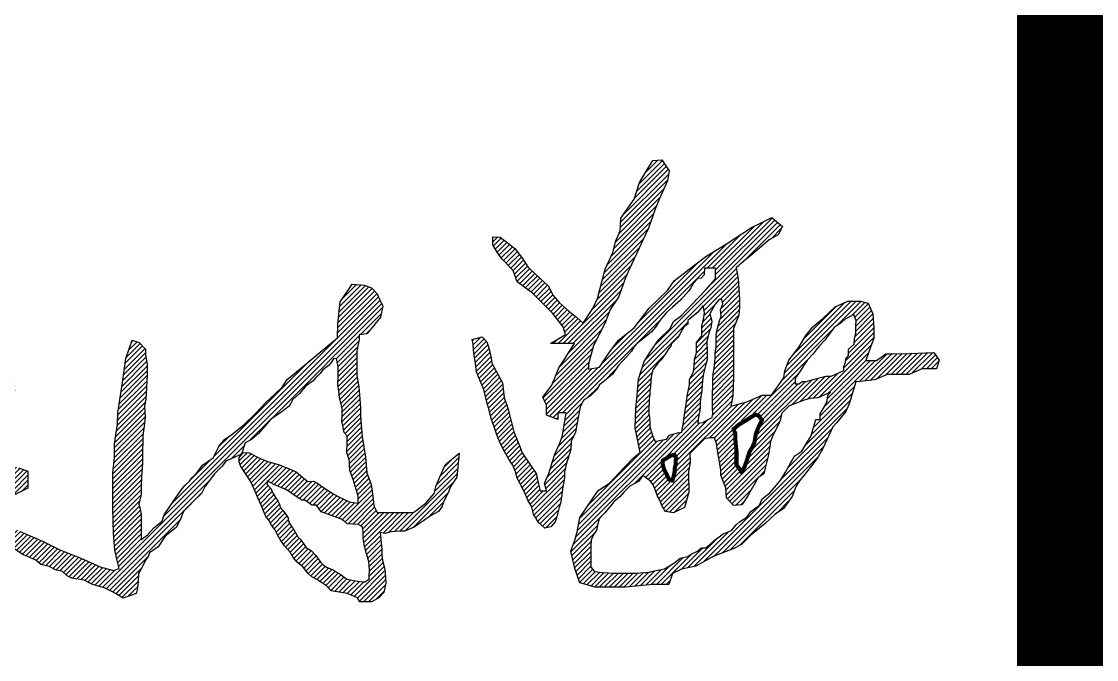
# Model space of a CAD drawing. Extents: x 14207793 to 14719554, y -1675802 to -1228715.
# Drawn here: x 14265692 to 14266484, y -1296690 to -1296219 of the extents above; entities that cross this region are included whole.
import ezdxf

# ---------------------------------------------------------------- set-up
doc = ezdxf.new("R2010")
doc.units = 0
doc.header["$LTSCALE"] = 500
doc.header["$MEASUREMENT"] = 0
doc.layers.get('0').update_dxf_attribs({"linetype": 'CONTINUOUS'})
doc.layers.add('PUB_TITLE', color=4, linetype='CONTINUOUS')

# ---------------------------------------------------------------- blocks, each defined once
blk = doc.blocks.new('A$C334A6C43')
at = {"ltscale": 0.333333}
h = blk.add_hatch(dxfattribs=at)
h.set_pattern_fill('ANSI31', color=6, scale=240, style=0)
h.set_pattern_definition([(45, (-85016923.297, 23698189.083), (-21.213203436, 21.213203436), [])])
h.paths.add_polyline_path([(78.8, -690), (51.2, -725), (31.2, -772.5), (16.2, -807.5), (-41.2, -872.5), (-75.6, -936.7), (-117.2, -987.4), (-178.8, -1062.5), (-228.7, -1107.5), (-258.8, -1162.5), (-303.8, -1230), (-353.8, -1300), (-396.3, -1340), (-431.3, -1370), (-443.8, -1407.5), (-443.8, -1452.5), (-526.3, -1502.5), (-571.3, -1575), (-601.2, -1620), (-651.2, -1655), (-693.8, -1702.5), (-718.8, -1735), (-753.8, -1765), (-789.7, -1805), (-798.8, -1847.5), (-840.9, -1898.1), (-893.7, -1950), (-1024.6, -2113), (-1066.3, -2155), (-1081.2, -2207.5), (-1156.2, -2287.5), (-1133.8, -2337.5), (-1126.1, -2374), (-1071.2, -2385), (-1033.8, -2392.5), (-1001.3, -2390), (-898.7, -2390), (-832.9, -2391.6), (-747, -2374), (-678.8, -2360), (-581.3, -2340), (-523.7, -2322.5), (-446.2, -2307.5), (-368.8, -2297.5), (-311.3, -2285), (-236.5, -2247.6), (-159, -2244.6), (-106.2, -2242.5), (86.2, -2235), (133.7, -2235), (181.2, -2215.8), (293.1, -2215.8), (351.2, -2247.5), (321.2, -2302.5), (263.8, -2347.5), (254, -2391.9), (231.2, -2417.5), (171.2, -2485), (138.7, -2547.5), (210.9, -2629.2), (276.3, -2535), (386.2, -2440), (488.7, -2322.5), (531.2, -2220), (526.1, -2111.9), (436.2, -2107.5), (333.7, -2102.5), (151.2, -2095), (-56.2, -2122.5), (-231.3, -2137.5), (-451.2, -2160), (-698.7, -2245), (-916.2, -2245), (-826.2, -2027.5), (-457.5, -1628.4), (-128.8, -1227.5), (281.2, -727.5), (418.8, -270), (236.2, 2.5), (-1053.8, 755), (-1131.2, 722.5), (-1138.8, 685), (-1093.8, 612.5), (-1061.2, 572.5), (-1013.8, 545), (-948.8, 502.5), (-916.4, 464.7), (-861.2, 442.5), (-799.8, 417.8), (-743.8, 385), (-611.2, 307.5), (-550, 281.7), (-486.2, 257.5), (-413.8, 230), (-333.7, 185), (-156.3, 92.5), (-71.3, 42.5), (71.2, -42.5), (121.2, -117.5), (195.3, -137.2), (211.2, -230), (226.2, -317.5), (213.8, -382.5), (213.8, -427.5), (196.3, -487.5), (156.2, -562.5), (118.8, -620)])
h.paths.add_polyline_path([(-1588.8, -1995), (-1601.3, -2067.5), (-1601.3, -2185), (-1601.3, -2287.5), (-1601.3, -2372.5), (-1596.3, -2470), (-1596.3, -2540), (-1588.8, -2697.5), (-1588.8, -2795), (-1588.8, -2860), (-1578.8, -3007.5), (-1571.2, -3057.5), (-1571.2, -3155), (-1566.2, -3215), (-1556.3, -3265), (-1531.2, -3322.5), (-1511.3, -3392.5), (-1501.3, -3505), (-1456.2, -3570), (-1401.2, -3550), (-1373.8, -3485), (-1328.8, -3432.5), (-1298.7, -3287.5), (-1333.8, -3210), (-1333.8, -3150), (-1348.8, -3067.5), (-1323.8, -2992.5), (-1323.8, -2835), (-1353.7, -2785), (-1407.8, -2817.4), (-1451.2, -2712.5), (-1446.3, -2637.5), (-1446.3, -2532.5), (-1451.2, -2415), (-1451.2, -2312.5), (-1451.2, -2212.5), (-1451.2, -2110), (-1451.2, -1985), (-1446.3, -1917.5), (-1446.3, -1807.5), (-1376.2, -1660), (-1333.6, -1570.2), (-1278.8, -1497.5), (-1245, -1452.9), (-1323.8, -1405), (-1428.8, -1332.5), (-1463.8, -1315), (-1516.3, -1297.5), (-1558.7, -1272.5), (-1643.8, -1227.5), (-1676.3, -1220), (-1733.8, -1190), (-1823.8, -1190), (-1868.8, -1197.5), (-1911.2, -1260), (-1845.9, -1304.4), (-1783, -1347.2), (-1716.2, -1332.5), (-1636.2, -1380), (-1561.4, -1424.4), (-1511.3, -1455), (-1541.2, -1532.5), (-1563.7, -1650), (-1576.2, -1707.5), (-1571.2, -1837.5), (-1588.8, -1885), (-1588.8, -1937.5)])
h.paths.add_polyline_path([(2338.8, -2640), (2288.7, -2702.5), (2238.8, -2800), (2146.2, -2862.5), (2091.2, -2937.5), (2056.2, -2972.5), (2036.2, -3002.5), (1993.7, -3040), (1961.2, -3082.5), (1933.3, -3118.9), (1888.8, -3185), (1816.2, -3292.5), (1798.7, -3347.5), (1728.8, -3402.5), (1673.7, -3465), (1618.8, -3505), (1618.8, -3462.5), (1618.8, -3387.5), (1618.8, -3325), (1618.8, -3287.5), (1608.8, -3240), (1598.7, -3200), (1618.8, -3115), (1618.8, -3040), (1621.2, -2967.5), (1623.7, -2925), (1628.8, -2847.5), (1628.8, -2787.5), (1631.2, -2607.5), (1643.8, -2527.5), (1653.8, -2447.5), (1646.2, -2355), (1659.5, -2293.2), (1661.3, -2250.5), (1663.8, -2195), (1668.8, -2080), (1668.8, -1990), (1656.2, -1912.5), (1656.2, -1860), (1601.2, -1802.5), (1541.2, -1785), (1486.2, -1942.5), (1456.2, -2150), (1416.2, -2410), (1413.8, -2510), (1388.8, -2677.5), (1388.8, -2797.5), (1373.8, -2930), (1373.8, -3080), (1373.8, -3237.5), (1378.7, -3450), (1383.8, -3525), (1391.2, -3597.5), (1411.2, -3685), (1428.8, -3755), (1378.7, -3772.5), (1263.7, -3740), (1096.2, -3667.5), (911.2, -3592.5), (766.2, -3520), (573.7, -3435), (308.8, -3302.5), (308.8, -3232.5), (398.8, -3232.5), (440.7, -3160.9), (508.8, -3127.5), (641.2, -3062.5), (641.2, -2982.5), (641.2, -2915), (558.8, -2884.9), (473.8, -2855), (406.1, -2831.2), (351.2, -2825), (279, -2816.8), (248.8, -2850), (198.7, -2905), (143.7, -2982.5), (91.2, -3067.5), (31.2, -3152.5), (-71.3, -3285), (-71.3, -3375), (-193.7, -3407.5), (-326.3, -3462.5), (-471.2, -3534.3), (-539.2, -3534.3), (-473.8, -3480), (-386.2, -3407.5), (-343.8, -3302.5), (-248.8, -3207.5), (-141.2, -3057.5), (-1.5, -2935.4), (83.8, -2812.5), (210.9, -2629.2), (41.3, -2665), (-13.7, -2712.5), (-66.3, -2742.5), (-66.3, -2810), (-126.2, -2870), (-222, -2945.4), (-264, -3003.2), (-331.2, -3095.5), (-376.2, -3157.5), (-416.2, -3212.5), (-458.7, -3247.5), (-481.2, -3305), (-566.2, -3382.5), (-571.3, -3432.5), (-621.3, -3487.5), (-663.8, -3540), (-741.2, -3610), (-798.8, -3672.5), (-853.8, -3707.5), (-878.8, -3737.5), (-931.2, -3765), (-937.4, -3794.7), (-986.2, -3810), (-958.8, -3897.5), (-931.2, -3897.5), (-863.7, -3892.5), (-811.2, -3865), (-766.2, -3837.5), (-721.3, -3805), (-693.8, -3785), (-618.8, -3767.5), (-586.2, -3745), (-536.2, -3730), (-498.8, -3712.5), (-448.8, -3685), (-418.7, -3670), (-368.8, -3647.5), (-338.8, -3617.5), (-311.3, -3575), (-231.3, -3572.5), (-261.2, -3632.5), (-283.8, -3682.5), (-293.7, -3745), (-316.2, -3822.5), (-321.3, -3892.5), (-381.2, -3990), (-403.8, -4060), (-403.8, -4157.5), (-403.8, -4220), (-391.2, -4270), (-333.9, -4355.9), (-268.8, -4367.5), (-256.2, -4297.5), (-231.3, -4172.5), (-223.8, -4122.5), (-181.2, -3925), (-111.2, -3777.5), (-45, -3690.6), (-29.3, -3633), (-16.2, -3585), (-1.2, -3530), (33.8, -3487.5), (66.2, -3440), (113.8, -3440), (191.2, -3440), (238.8, -3442.5), (271.2, -3457.5), (303.8, -3480), (336.2, -3505), (381.2, -3535), (446.3, -3552.5), (528.8, -3587.5), (599.5, -3636.7), (631.2, -3650), (708.8, -3682.5), (751.2, -3720), (823.7, -3737.5), (878.8, -3767.5), (938.8, -3782.5), (978.8, -3820), (1021.2, -3840), (1126.2, -3857.5), (1198.8, -3895), (1248.8, -3907.5), (1306.2, -3925), (1369.3, -3957), (1396.2, -3972.5), (1461.8, -4010.4), (1533.8, -3985), (1576.2, -3970), (1586.2, -3925), (1591.2, -3867.5), (1593.8, -3800), (1616.2, -3765), (1658.8, -3680), (1678.7, -3652.5), (1688.8, -3620), (1763.8, -3567.5), (1826.2, -3477.5), (1918.8, -3400), (1958.7, -3330), (1983.8, -3262.5), (2028.8, -3217.5), (2073.8, -3172.5), (2138.7, -3107.5), (2171.2, -3045), (2216.2, -2985), (2248.8, -2940), (2313.8, -2875), (2352.4, -2826.4), (2388.7, -2810), (2463.7, -2776.2), (2481.2, -2776.2), (2516.2, -2670), (2568.8, -2642.5), (2631.2, -2590), (2683.8, -2525), (2736.2, -2465), (2821.2, -2412.5), (2893.8, -2352.5), (2926.2, -2297.5), (2983.8, -2245), (3033.8, -2187.5), (3066.2, -2157.5), (3098.8, -2137.5), (3128.8, -2102.5), (3161.2, -2072.5), (3186.2, -2040), (3241.2, -2000), (3263.7, -1967.5), (3278.4, -1946), (3302, -1940.6), (3308.8, -1970), (3318.5, -2012.5), (3317.6, -2042.5), (3316.2, -2087.5), (3313.7, -2170), (3323.7, -2220), (3328.8, -2282.5), (3351.2, -2370), (3351.2, -2427.5), (3348.8, -2482.5), (3368.8, -2580), (3393.8, -2610), (3393.8, -2670), (3391.2, -2755), (3414.7, -2824.4), (3416.2, -2857.5), (3418.8, -2910), (3446.2, -2987.5), (3491.2, -3130), (3491.2, -3192.5), (3412.2, -3180.5), (3336.2, -3142.5), (3281.2, -3115), (3186.2, -3052.5), (3138.8, -3017.5), (3103.8, -3002.5), (3055.7, -3005.5), (3031.2, -2985), (2954.7, -2920.9), (2893.8, -2895), (2811.2, -2860), (2711.2, -2832.5), (2658.8, -2810), (2616.2, -2790), (2551.2, -2757.5), (2498.7, -2755), (2463.7, -2797.5), (2463.7, -2837.5), (2478.8, -2875), (2513.7, -2927.5), (2561.6, -3002.3), (2578.8, -3040), (2603.8, -3095), (2626.2, -3150), (2653.7, -3207.5), (2673.8, -3257.5), (2693.8, -3305), (2718.8, -3337.5), (2743.8, -3382.5), (2771.2, -3420), (2793.8, -3465), (2816.2, -3505), (2853.7, -3560), (2903.8, -3615), (2928.8, -3660), (2963.8, -3700), (3016.2, -3745), (3058.7, -3797.5), (3091.2, -3827.5), (3133.8, -3850), (3181.2, -3882.5), (3216.2, -3905), (3256.5, -3948.2), (3326.2, -3960), (3396.5, -3971.8), (3443.8, -3992.5), (3483.8, -4010), (3503.8, -4042.5), (3536.2, -4042.5), (3603.7, -4042.5), (3668.8, -4010), (3711.2, -3962.5), (3728.8, -3882.5), (3723.8, -3792.5), (3716.2, -3750), (3701.2, -3687.5), (3693.7, -3637.5), (3693.7, -3587.5), (3678.8, -3445), (3721.2, -3452.5), (3771.2, -3437.5), (3846.2, -3432.5), (3888.8, -3432.5), (3972.3, -3399), (4063.8, -3335), (4113.8, -3300), (4183.8, -3262.5), (4211.2, -3222.5), (4228.7, -3175), (4268.8, -3097.5), (4283.8, -3052.5), (4341.2, -2967.5), (4362.5, -2760.1), (4243.5, -2856.3), (4221.2, -2907.5), (4163.8, -3040), (4146.2, -3107.5), (4073.8, -3192.5), (3968.8, -3272.5), (3748.8, -3272.5), (3653.8, -3272.5), (3626.2, -3215), (3616.2, -3130), (3601.2, -3030), (3563.8, -2930), (3552, -2794.1), (3538.8, -2705), (3525.4, -2615.3), (3516.2, -2515), (3508.8, -2432.5), (3508.8, -2375), (3503.8, -2290), (3496.2, -2187.5), (3478.8, -2085), (3478.8, -2035), (3478.8, -1880), (3498.8, -1777.5), (3498.8, -1737.5), (3563.5, -1729.3), (3621.2, -1660), (3683.8, -1585), (3703.8, -1487.5), (3683.8, -1450), (3653.8, -1385), (3606.2, -1332.5), (3543.8, -1307.5), (3438.7, -1300.7), (3403.8, -1352.5), (3336.2, -1452.5), (3313.7, -1645), (3311.2, -1762.5), (3247, -1817.7), (3144.8, -1901.7), (2988.7, -2030), (2876.2, -2122.5), (2838.1, -2187.1), (2773.8, -2247.5), (2691.2, -2325), (2608.8, -2412.5), (2501.2, -2517.5), (2388.7, -2607.5)])
h.paths.add_polyline_path([(2706.2, -2997.5), (2763.8, -3030), (2788.8, -3042.5), (2831.2, -3057.5), (2871.2, -3077.5), (2917.7, -3109.1), (2953.8, -3132.5), (3003.8, -3165), (3028.8, -3165), (3058.7, -3185), (3091.2, -3207.8), (3129.5, -3207.8), (3151.2, -3237.5), (3172.3, -3266.2), (3197.8, -3275.1), (3226.2, -3285), (3283.7, -3305), (3343.8, -3330), (3366.2, -3345), (3396.2, -3370), (3488.8, -3375), (3528.8, -3395), (3533.8, -3442.5), (3533.8, -3497.5), (3543.8, -3562.5), (3561.2, -3627.5), (3581.2, -3695), (3588.8, -3770), (3586.2, -3825), (3586.2, -3847.5), (3546.2, -3870.4), (3523.7, -3870.4), (3486.2, -3865), (3451.2, -3860), (3396.2, -3847.5), (3373.8, -3835), (3341.2, -3807.5), (3318.8, -3795), (3273.7, -3767.5), (3223.7, -3747.5), (3188.7, -3722.5), (3168.7, -3702.5), (3143.7, -3672.5), (3126.2, -3642.5), (3086.2, -3602.5), (3041.2, -3575), (3008.7, -3527.5), (2988.7, -3502.5), (2968.7, -3482.5), (2931.2, -3415), (2913.7, -3392.5), (2888.8, -3350), (2886.2, -3317.5), (2856.2, -3275), (2816.2, -3230), (2811.2, -3200), (2796.2, -3170), (2776.2, -3142.5), (2758.8, -3112.5), (2748.7, -3092.5), (2738.7, -3067.5), (2706.2, -3030)], flags=16)
h.paths.add_polyline_path([(451.3, -3002.5), (431.2, -3022.5), (408.8, -3045), (368.8, -3072.5), (319, -3119.3), (283.8, -3135), (261.2, -3145), (183, -3177.5), (236.2, -3080), (261.2, -3050), (296.2, -3010), (336.2, -2985), (406.2, -2952.5), (426.3, -2943.2), (438.7, -2970)], flags=16)
h.paths.add_polyline_path([(4736.2, -2152.5), (4643.8, -1982.5), (4638.7, -1935), (4616.2, -1850), (4601.2, -1797.5), (4561.2, -1755), (4473.7, -1777.5), (4481.4, -1819.5), (4486.2, -1867.5), (4491.2, -1917.5), (4501.2, -1985), (4511.2, -2057.5), (4538.7, -2130), (4573.8, -2210), (4601.2, -2320), (4618.8, -2387.5), (4638.7, -2460), (4666.2, -2540), (4686.2, -2600), (4718.7, -2677.5), (4751.2, -2745), (4791.2, -2810), (4823.8, -2862.5), (4846.2, -2920), (4863.2, -2975.3), (4886.2, -3020), (4928.8, -3102.5), (4956.2, -3170), (4986.2, -3217.5), (5003.8, -3285), (5048.7, -3362.5), (5101.2, -3407.5), (5151.2, -3395), (5188.7, -3352.5), (5203.8, -3310), (5223.7, -3227.5), (5238.7, -3180), (5256.6, -3051.2), (5263.8, -3005), (5268.8, -2972.5), (5268.8, -2922.5), (5283.7, -2857.5), (5323.8, -2727.5), (5328.8, -2655), (5366.2, -2577.5), (5406.2, -2360), (5433.7, -2305), (5493.8, -2265), (5546.2, -2212.5), (5571.2, -2170), (5616.2, -2135), (5683.7, -2077.5), (5733.7, -2005), (5806.2, -1927.5), (5848.8, -1880), (5868.7, -1845), (5903.7, -1807.5), (5983.8, -1742.5), (6021.2, -1712.5), (6053.8, -1672.5), (6091.2, -1615), (6151.5, -1544.3), (6202.3, -1498.6), (6271.2, -1437.5), (6338.8, -1360), (6358.8, -1332.5), (6383.7, -1292.5), (6421.2, -1252.5), (6448.8, -1247.5), (6476.2, -1220), (6478.7, -1162.5), (6573.8, -1162.5), (6573.8, -1255), (6488.7, -1350), (6366.2, -1480), (6278.7, -1570), (6213.7, -1620), (6179.1, -1684.4), (6083.7, -1777.5), (6011.2, -1882.5), (5958.7, -1967.5), (5907.9, -2120.9), (5898.8, -2227.5), (5886.2, -2372.5), (5881.2, -2540), (5923.8, -2753.3), (5868.7, -2797.5), (5788.8, -2880), (5658.8, -3017.5), (5561.2, -3082.5), (5401.2, -3315), (5380.8, -3438.6), (5358.7, -3510), (5326.2, -3605), (5358.7, -3755), (5403.7, -3880), (5533.7, -3917.5), (5671.2, -3917.5), (5796.2, -3917.5), (6031.2, -3892.5), (6168.8, -3892.5), (6201.2, -3800), (6278.7, -3762.5), (6403.7, -3735), (6558.8, -3650), (6723.8, -3585), (6796.2, -3547.5), (6878.7, -3467.5), (7001.2, -3367.5), (7088.7, -3287.5), (7158.8, -3237.5), (7233.8, -3132.5), (7266.2, -3050), (7298.8, -2997.5), (7346.2, -2937.5), (7411.2, -2855), (7458.7, -2792.5), (7498.7, -2720), (7586.2, -2532.5), (7618.8, -2495), (7696.2, -2400), (7726.2, -2332.5), (7783.5, -2143.6), (7846.2, -2137.5), (7948.8, -2127.5), (8053.8, -2080), (8116.2, -2080), (8243.8, -2080), (8353.8, -2030), (8478.7, -2030), (8503.7, -1955), (8456.6, -1890.3), (8248.8, -1897.5), (8103.8, -1902.5), (8041.2, -1902.5), (7961.2, -1960), (7868.8, -1960), (7908.7, -1845), (7938.7, -1770), (7938.7, -1677.5), (7931.2, -1557.5), (7891.2, -1465), (7823.7, -1447.5), (7713.8, -1447.5), (7603.8, -1495), (7498.7, -1597.5), (7413.8, -1667.5), (7351.2, -1742.5), (7293.7, -1840), (7206.2, -1955), (7171.2, -2047.5), (7161.2, -2110), (7056.2, -2260), (6976.2, -2260), (6843.7, -2317.5), (6703.8, -2352.5), (6721.2, -2265), (6728.8, -2105), (6728.8, -2007.5), (6728.8, -1890), (6728.8, -1800), (6728.8, -1682.5), (6773.8, -1566.4), (6778.8, -1495), (6778.8, -1430), (6768.7, -1252.5), (6751.6, -1158), (6823.9, -1096.9), (6891.2, -1040), (7036.2, -917.5), (7113.7, -875), (7151.2, -802.5), (7058.1, -725.8), (6956.2, -775), (6883.8, -810), (6668.7, -952.5), (6488.7, -1062.5), (6346.2, -1170), (6216.2, -1270), (6158.7, -1355), (6001.2, -1507.5), (5871.2, -1677.5), (5736.2, -1785), (5653.8, -1895), (5571.2, -2017.5), (5476.2, -2035), (5476.2, -1990), (5521.2, -1830), (5621.2, -1635), (5663.8, -1520), (5736.2, -1412.5), (5795.1, -1244.6), (5828.3, -1173.3), (5893.8, -1032.5), (5943.8, -925), (5993.8, -817.5), (6051.2, -652.5), (6088.7, -560), (6158.7, -407.5), (6173.8, -322.5), (6108.8, -227.5), (6031.4, -233.3), (5986.2, -307.5), (5916.2, -422.5), (5871.2, -565), (5756.2, -730), (5751.2, -840), (5714.2, -925.2), (5686.2, -1027.5), (5621.3, -1170.5), (5596.2, -1267.5), (5576.2, -1345), (5556.2, -1422.5), (5513.7, -1510), (5431.2, -1637.5), (5376.2, -1587.5), (5303.8, -1530), (5226.2, -1462.5), (5171.2, -1397.5), (5128.8, -1315), (5021.2, -1212.5), (4953.7, -1150), (4908.8, -1077.5), (4841.2, -992.5), (4713.8, -895), (4651.2, -890), (4651.2, -960), (4688.8, -1022.5), (4733.8, -1085), (4826.2, -1182.5), (4861.2, -1280), (4995, -1378.8), (5083.8, -1467.5), (5166.2, -1550), (5258.8, -1667.5), (5278.1, -1735), (5148.7, -1812.9), (5201.2, -1812.9), (5355, -1812.9), (5313.8, -1880), (5273.8, -1945), (5221.2, -2022.5), (5191.2, -2095), (5161.2, -2172.5), (5083.8, -2275), (5113.7, -2345), (5113.7, -2432.5), (5211.2, -2470), (5211.2, -2412.5), (5283.7, -2412.5), (5248.7, -2617.5), (5226.2, -2680), (5186.2, -2767.5), (5166.2, -2832.5), (5133.7, -2935), (5098.1, -3017.2), (5113.7, -3085.9), (5059.6, -3085.9), (5046.2, -3027.5), (5025.1, -2934.8), (4971.2, -2855), (4905.1, -2757), (4883.8, -2702.5), (4833.8, -2575), (4806.2, -2472.5), (4781.2, -2370), (4748.8, -2280)])
h.paths.add_polyline_path([(6001.2, -2287.5), (6006.2, -2255), (6006.2, -2220), (6011.2, -2187.5), (6013.8, -2140), (6018.8, -2102.5), (6026.2, -2060), (6031.2, -2040), (6078.7, -1980), (6103.8, -1952.5), (6143.7, -1895), (6171.2, -1855), (6186.2, -1835), (6193.7, -1815), (6248.8, -1760), (6268.8, -1727.5), (6288.8, -1687.5), (6303.7, -1665), (6333.8, -1645), (6333.8, -1615), (6421.2, -1542.5), (6466.2, -1485), (6478.7, -1547.5), (6468.7, -1605), (6453.8, -1660), (6453.8, -1707.5), (6453.8, -1747.5), (6408.8, -1805), (6408.8, -1847.5), (6408.8, -1892.5), (6391.2, -1950), (6388.7, -2012.5), (6383.7, -2055), (6348.8, -2125), (6348.8, -2170), (6341.2, -2210), (6328.1, -2267.4), (6318.8, -2335), (6308.7, -2407.5), (6296.2, -2487.5), (6283.8, -2577.5), (6246.2, -2585), (6176.2, -2605), (6148.8, -2638), (6101.2, -2647.5), (6051.2, -2657.5), (6031.2, -2615), (6006.2, -2532.5), (6006.2, -2500), (6003.8, -2452.5), (5998.8, -2420), (5998.8, -2385), (6001.2, -2305)], flags=16)
h.paths.add_polyline_path([(5696.2, -3180), (5748.7, -3137.5), (5786.2, -3092.5), (5833.7, -3045), (5876.2, -3022.5), (5911.2, -3000), (5945.5, -2952.5), (6011.2, -3000), (6033.7, -3032.5), (6053.8, -3082.5), (6071.2, -3130), (6091.2, -3165), (6113.8, -3217.5), (6141.2, -3262.5), (6211.2, -3275), (6246.2, -3257.5), (6304.5, -3228.5), (6328.8, -3147.5), (6343.7, -3097.5), (6343.7, -3030), (6341.2, -2995), (6341.2, -2920), (6353.8, -2840), (6352.5, -2761.2), (6403.7, -2710), (6443.8, -2670), (6478.7, -2635), (6523.8, -2627.5), (6563.8, -2627.5), (6580.2, -2677.3), (6586.2, -2712.5), (6596.9, -2774.5), (6603.8, -2817.5), (6618.1, -2907.5), (6618.1, -2949.7), (6638.8, -3002.5), (6661.2, -3060), (6665.8, -3104.8), (6668.7, -3145), (6727.5, -3212.5), (6799.4, -3205), (6851.7, -3128.7), (6868.8, -3097.5), (6913.8, -3015), (6941.2, -2970), (6989.4, -2937.4), (7000.8, -2888.6), (7008.8, -2855), (7028.8, -2770), (7041.2, -2702.5), (7048.7, -2657.5), (7061.2, -2622.5), (7096.2, -2550), (7113.7, -2517.5), (7131.2, -2477.5), (7143.7, -2414.9), (7168.8, -2390), (7204.5, -2354.6), (7246.2, -2337.5), (7301.2, -2315), (7346.2, -2300), (7393.7, -2287.5), (7456.2, -2282.5), (7563.8, -2232.5), (7541.7, -2262.7), (7532.7, -2321.2), (7496.2, -2385), (7476.2, -2420), (7476.2, -2470.2), (7438.3, -2470.2), (7416.2, -2547.5), (7398.3, -2610.3), (7361.2, -2670), (7316.2, -2742.5), (7257, -2783.8), (7220.9, -2845.8), (7176.2, -2922.5), (7136.7, -2990.4), (7098.8, -3035), (7041.2, -3102.5), (6976.2, -3152.5), (6953.8, -3207.5), (6878.7, -3262.5), (6843.7, -3312.5), (6778.8, -3352.5), (6751.2, -3377.5), (6711.2, -3427.5), (6638.8, -3455), (6559.6, -3516.8), (6523.8, -3547.5), (6488.7, -3577.5), (6451.2, -3577.5), (6418.8, -3605), (6363.8, -3632.5), (6333.8, -3652.5), (6268.5, -3667.1), (6221.2, -3702.5), (6191.2, -3725), (6133.8, -3757.5), (6076.2, -3770), (6021.2, -3780), (5996.2, -3790), (5968.8, -3790), (5881.2, -3795), (5856.2, -3795), (5826.2, -3795), (5766.2, -3795), (5723.8, -3795), (5693.8, -3795), (5646.2, -3792.5), (5596.2, -3790), (5528.8, -3780), (5498.7, -3745), (5498.7, -3715), (5498.7, -3657.5), (5496.2, -3605), (5498.7, -3560), (5501.2, -3510), (5511.2, -3482.5), (5526.2, -3457.5), (5547.9, -3419), (5556.2, -3382.5), (5568.8, -3327.5), (5618.8, -3275), (5643.7, -3242.5), (5676.2, -3205)], flags=16)
h.paths.add_polyline_path([(6118.8, -2822.5), (6163.7, -2795), (6193.7, -2777.5), (6218.8, -2775), (6233.8, -2805), (6228.7, -2827.5), (6228.7, -2857.5), (6221.2, -2890), (6218.8, -2930), (6211.2, -2960), (6201.2, -2995), (6179.5, -2988.8), (6171.9, -2986.6), (6148.8, -2937.5), (6128.7, -2897.5), (6116.2, -2852.5)], flags=16)
h.paths.add_polyline_path([(6426.2, -2447.5), (6436.2, -2405), (6441.2, -2367.5), (6441.2, -2317.5), (6448.8, -2252.5), (6453.8, -2222.5), (6458.8, -2170), (6461.2, -2137.5), (6463.8, -2105), (6468.7, -2075), (6478.7, -2040), (6488.7, -1990), (6501.2, -1957.5), (6501.2, -1890), (6498.8, -1792.5), (6513.8, -1737.5), (6518.8, -1712.5), (6532.2, -1676.6), (6540, -1619.4), (6523.8, -1557.5), (6571.2, -1472.5), (6603.8, -1432.5), (6626.2, -1432.5), (6636.2, -1470), (6616.2, -1522.5), (6621.2, -1576.6), (6605.9, -1615.5), (6591.2, -1680), (6578.8, -1735), (6578.8, -1795), (6578.8, -1840), (6571.2, -1895), (6568.7, -1935), (6566.2, -1970), (6561.2, -2022.5), (6553.8, -2075), (6551.2, -2122.5), (6551.2, -2172.5), (6546.2, -2247.5), (6546.2, -2312.5), (6546.2, -2367.5), (6548.8, -2417.5), (6543.8, -2452.5), (6498.8, -2475), (6463.8, -2495), (6421.2, -2500)], flags=16)
h.paths.add_polyline_path([(6728.8, -2552.5), (6771.2, -2515), (6838.7, -2475), (6873.8, -2452.5), (6916, -2425.4), (6946.2, -2437.5), (6973.8, -2475), (6948.8, -2522.5), (6921.2, -2592.5), (6908.7, -2667.5), (6891.2, -2707.5), (6866.2, -2747.5), (6843.7, -2820), (6823.8, -2877.5), (6797.1, -2920.2), (6753.8, -2860), (6753.8, -2812.5), (6753.8, -2772.5), (6753.8, -2740), (6748.8, -2695), (6743.8, -2637.5), (6743.8, -2590)], flags=16)
h.paths.add_polyline_path([(7258.8, -2160), (7258.8, -2112.5), (7303.8, -2050), (7338.7, -1997.5), (7366.2, -1952.5), (7415.6, -1900.8), (7441.2, -1867.5), (7466.2, -1835), (7518.7, -1780), (7551.2, -1735), (7595.5, -1673.8), (7631.2, -1650), (7661.2, -1630), (7691.2, -1602.5), (7766.2, -1562.5), (7786.2, -1617.5), (7783.8, -1655), (7783.8, -1687.5), (7783.8, -1722.5), (7771.2, -1772.5), (7768.8, -1817.5), (7721.2, -1860), (7721.2, -1915), (7696.2, -1945), (7693.8, -1975), (7678.7, -2015), (7678.7, -2045), (7611.2, -2077.5), (7571.2, -2095), (7523.7, -2095), (7413.8, -2122.5), (7358.8, -2140), (7323.8, -2140), (7291.2, -2160)], flags=16)
at = {"color": 6, "ltscale": 0.333333}
for points in [[(558.8, -2884.9), (641.2, -2915), (641.2, -2915), (641.2, -2982.5), (641.2, -3062.5), (508.8, -3127.5)], [(573.7, -3435), (766.2, -3520), (911.2, -3592.5), (1096.2, -3667.5), (1263.7, -3740), (1378.7, -3772.5), (1428.8, -3755), (1411.2, -3685), (1391.2, -3597.5), (1383.8, -3525), (1378.7, -3450), (1373.8, -3237.5), (1373.8, -3080), (1373.8, -2930), (1388.8, -2797.5), (1388.8, -2677.5), (1413.8, -2510), (1416.2, -2410), (1456.2, -2150), (1486.2, -1942.5), (1541.2, -1785), (1601.2, -1802.5), (1656.2, -1860), (1656.2, -1912.5), (1668.8, -1990), (1668.8, -2080), (1663.8, -2195), (1661.3, -2250.5), (1659.5, -2293.2), (1646.2, -2355), (1653.8, -2447.5), (1643.8, -2527.5), (1631.2, -2607.5), (1628.8, -2787.5), (1628.8, -2847.5), (1623.7, -2925), (1621.2, -2967.5), (1618.8, -3040), (1618.8, -3115), (1598.7, -3200), (1608.8, -3240), (1618.8, -3287.5), (1618.8, -3325), (1618.8, -3387.5), (1618.8, -3462.5), (1618.8, -3505), (1673.7, -3465), (1728.8, -3402.5), (1798.7, -3347.5), (1816.2, -3292.5), (1888.8, -3185), (1933.3, -3118.9), (1961.2, -3082.5), (1993.7, -3040), (2036.2, -3002.5), (2056.2, -2972.5), (2091.2, -2937.5), (2146.2, -2862.5), (2238.8, -2800), (2288.7, -2702.5), (2288.7, -2702.5), (2338.8, -2640), (2338.8, -2640), (2338.8, -2640), (2388.7, -2607.5), (2388.7, -2607.5), (2501.2, -2517.5), (2608.8, -2412.5), (2691.2, -2325), (2773.8, -2247.5), (2838.1, -2187.1), (2876.2, -2122.5), (2988.7, -2030), (3144.8, -1901.7), (3247, -1817.7), (3311.2, -1762.5), (3313.7, -1645), (3336.2, -1452.5), (3403.8, -1352.5), (3438.7, -1300.7), (3543.8, -1307.5), (3606.2, -1332.5), (3653.8, -1385), (3683.8, -1450), (3683.8, -1450), (3703.8, -1487.5), (3703.8, -1487.5), (3683.8, -1585), (3683.8, -1585), (3621.2, -1660), (3621.2, -1660), (3563.5, -1729.3), (3498.8, -1737.5), (3498.8, -1777.5), (3478.8, -1880), (3478.8, -2035), (3478.8, -2085), (3496.2, -2187.5), (3503.8, -2290), (3508.8, -2375), (3508.8, -2432.5), (3516.2, -2515), (3525.4, -2615.3), (3538.8, -2705), (3552, -2794.1), (3563.8, -2930), (3601.2, -3030), (3616.2, -3130), (3626.2, -3215), (3653.8, -3272.5), (3748.8, -3272.5), (3748.8, -3272.5), (3968.8, -3272.5), (3968.8, -3272.5), (4073.8, -3192.5), (4073.8, -3192.5), (4146.2, -3107.5), (4163.8, -3040), (4221.2, -2907.5), (4243.5, -2856.3), (4362.5, -2760.1), (4362.5, -2760.1), (4362.5, -2760.1), (4341.2, -2967.5), (4283.8, -3052.5), (4268.8, -3097.5), (4228.7, -3175), (4211.2, -3222.5), (4183.8, -3262.5), (4113.8, -3300), (4063.8, -3335), (3972.3, -3399), (3972.3, -3399), (3888.8, -3432.5), (3846.2, -3432.5), (3846.2, -3432.5), (3771.2, -3437.5), (3721.2, -3452.5), (3721.2, -3452.5), (3678.8, -3445), (3693.7, -3587.5), (3693.7, -3637.5), (3701.2, -3687.5), (3716.2, -3750), (3723.8, -3792.5), (3728.8, -3882.5), (3711.2, -3962.5), (3711.2, -3962.5), (3668.8, -4010), (3668.8, -4010), (3603.7, -4042.5), (3536.2, -4042.5), (3503.8, -4042.5), (3483.8, -4010), (3483.8, -4010), (3443.8, -3992.5), (3443.8, -3992.5), (3396.5, -3971.8), (3396.5, -3971.8), (3326.2, -3960), (3256.5, -3948.2), (3256.5, -3948.2), (3256.5, -3948.2), (3216.2, -3905), (3216.2, -3905), (3181.2, -3882.5), (3133.8, -3850), (3091.2, -3827.5), (3058.7, -3797.5), (3058.7, -3797.5), (3016.2, -3745), (3016.2, -3745), (2963.8, -3700), (2928.8, -3660), (2903.8, -3615), (2903.8, -3615), (2853.7, -3560), (2853.7, -3560), (2816.2, -3505), (2793.8, -3465), (2771.2, -3420), (2743.8, -3382.5), (2718.8, -3337.5), (2693.8, -3305), (2673.8, -3257.5), (2653.7, -3207.5), (2626.2, -3150), (2603.8, -3095), (2578.8, -3040), (2561.6, -3002.3), (2513.7, -2927.5), (2478.8, -2875), (2463.7, -2837.5), (2463.7, -2797.5), (2463.7, -2797.5), (2498.7, -2755), (2551.2, -2757.5), (2616.2, -2790), (2658.8, -2810), (2711.2, -2832.5), (2811.2, -2860), (2893.8, -2895), (2954.7, -2920.9), (2954.7, -2920.9), (3031.2, -2985), (3031.2, -2985), (3055.7, -3005.5), (3103.8, -3002.5), (3138.8, -3017.5), (3186.2, -3052.5), (3186.2, -3052.5), (3281.2, -3115), (3281.2, -3115), (3336.2, -3142.5), (3412.2, -3180.5), (3412.2, -3180.5), (3491.2, -3192.5), (3491.2, -3130), (3446.2, -2987.5), (3418.8, -2910), (3416.2, -2857.5), (3414.7, -2824.4), (3391.2, -2755), (3393.8, -2670), (3393.8, -2610), (3368.8, -2580), (3348.8, -2482.5), (3351.2, -2427.5), (3351.2, -2370), (3328.8, -2282.5), (3323.7, -2220), (3313.7, -2170), (3316.2, -2087.5), (3317.6, -2042.5), (3318.5, -2012.5), (3308.8, -1970), (3302, -1940.6), (3278.4, -1946), (3263.7, -1967.5), (3241.2, -2000), (3241.2, -2000), (3186.2, -2040), (3186.2, -2040), (3161.2, -2072.5), (3161.2, -2072.5), (3128.8, -2102.5), (3128.8, -2102.5), (3098.8, -2137.5), (3098.8, -2137.5), (3066.2, -2157.5), (3066.2, -2157.5), (3066.2, -2157.5), (3033.8, -2187.5), (3033.8, -2187.5), (2983.8, -2245), (2983.8, -2245), (2926.2, -2297.5), (2926.2, -2297.5), (2893.8, -2352.5), (2893.8, -2352.5), (2893.8, -2352.5), (2821.2, -2412.5), (2821.2, -2412.5), (2736.2, -2465), (2736.2, -2465), (2683.8, -2525), (2683.8, -2525), (2631.2, -2590), (2631.2, -2590), (2568.8, -2642.5), (2568.8, -2642.5), (2516.2, -2670), (2516.2, -2670), (2481.2, -2776.2), (2463.7, -2776.2), (2388.7, -2810), (2352.4, -2826.4), (2352.4, -2826.4), (2313.8, -2875), (2313.8, -2875), (2248.8, -2940), (2248.8, -2940), (2216.2, -2985), (2216.2, -2985), (2171.2, -3045), (2171.2, -3045), (2138.7, -3107.5), (2138.7, -3107.5), (2073.8, -3172.5), (2028.8, -3217.5), (1983.8, -3262.5), (1958.7, -3330), (1958.7, -3330), (1918.8, -3400), (1918.8, -3400), (1826.2, -3477.5), (1826.2, -3477.5), (1763.8, -3567.5), (1688.8, -3620), (1678.7, -3652.5), (1658.8, -3680), (1616.2, -3765), (1593.8, -3800), (1591.2, -3867.5), (1591.2, -3867.5), (1586.2, -3925), (1576.2, -3970), (1533.8, -3985), (1461.8, -4010.4), (1396.2, -3972.5), (1369.3, -3957), (1306.2, -3925), (1306.2, -3925), (1248.8, -3907.5), (1248.8, -3907.5), (1198.8, -3895), (1198.8, -3895), (1198.8, -3895), (1126.2, -3857.5), (1021.2, -3840), (978.8, -3820), (978.8, -3820), (938.8, -3782.5), (878.8, -3767.5), (878.8, -3767.5), (823.7, -3737.5), (751.2, -3720), (751.2, -3720), (708.8, -3682.5), (708.8, -3682.5), (631.2, -3650), (599.5, -3636.7), (599.5, -3636.7), (528.8, -3587.5)], [(6271.2, -1437.5), (6202.3, -1498.6), (6151.5, -1544.3), (6151.5, -1544.3), (6091.2, -1615), (6053.8, -1672.5), (6021.2, -1712.5), (5983.8, -1742.5), (5903.7, -1807.5), (5868.7, -1845), (5848.8, -1880), (5806.2, -1927.5), (5733.7, -2005), (5683.7, -2077.5), (5683.7, -2077.5), (5616.2, -2135), (5571.2, -2170), (5546.2, -2212.5), (5546.2, -2212.5), (5493.8, -2265), (5433.7, -2305), (5406.2, -2360), (5366.2, -2577.5), (5328.8, -2655), (5323.8, -2727.5), (5323.8, -2727.5), (5283.7, -2857.5), (5268.8, -2922.5), (5268.8, -2972.5), (5263.8, -3005), (5256.6, -3051.2), (5256.6, -3051.2), (5238.7, -3180), (5223.7, -3227.5), (5223.7, -3227.5), (5203.8, -3310), (5188.7, -3352.5), (5188.7, -3352.5), (5151.2, -3395), (5151.2, -3395), (5101.2, -3407.5), (5048.7, -3362.5), (5048.7, -3362.5), (5003.8, -3285), (4986.2, -3217.5), (4956.2, -3170), (4928.8, -3102.5), (4886.2, -3020), (4863.2, -2975.3), (4846.2, -2920), (4823.8, -2862.5), (4791.2, -2810), (4751.2, -2745), (4718.7, -2677.5), (4686.2, -2600), (4666.2, -2540), (4638.7, -2460), (4618.8, -2387.5), (4601.2, -2320), (4573.8, -2210), (4538.7, -2130), (4511.2, -2057.5), (4501.2, -1985), (4491.2, -1917.5), (4486.2, -1867.5), (4481.4, -1819.5), (4473.7, -1777.5), (4561.2, -1755), (4601.2, -1797.5), (4616.2, -1850), (4638.7, -1935), (4643.8, -1982.5), (4736.2, -2152.5), (4748.8, -2280), (4781.2, -2370), (4806.2, -2472.5), (4833.8, -2575), (4883.8, -2702.5), (4905.1, -2757), (4971.2, -2855), (5025.1, -2934.8), (5046.2, -3027.5), (5059.6, -3085.9), (5113.7, -3085.9), (5098.1, -3017.2), (5133.7, -2935), (5166.2, -2832.5), (5186.2, -2767.5), (5226.2, -2680), (5248.7, -2617.5), (5283.7, -2412.5), (5211.2, -2412.5), (5211.2, -2470), (5113.7, -2432.5), (5113.7, -2345), (5083.8, -2275), (5083.8, -2275), (5083.8, -2275), (5161.2, -2172.5), (5191.2, -2095), (5191.2, -2095), (5221.2, -2022.5), (5273.8, -1945), (5273.8, -1945), (5313.8, -1880), (5355, -1812.9), (5355, -1812.9), (5201.2, -1812.9), (5148.7, -1812.9), (5148.7, -1812.9), (5278.1, -1735), (5258.8, -1667.5), (5258.8, -1667.5), (5166.2, -1550), (5166.2, -1550), (5083.8, -1467.5), (4995, -1378.8), (4861.2, -1280), (4826.2, -1182.5), (4826.2, -1182.5), (4733.8, -1085), (4688.8, -1022.5), (4651.2, -960), (4651.2, -890), (4713.8, -895), (4713.8, -895), (4841.2, -992.5), (4841.2, -992.5), (4841.2, -992.5), (4908.8, -1077.5), (4953.7, -1150), (4953.7, -1150), (5021.2, -1212.5), (5021.2, -1212.5), (5128.8, -1315), (5128.8, -1315), (5171.2, -1397.5), (5171.2, -1397.5), (5226.2, -1462.5), (5226.2, -1462.5), (5303.8, -1530), (5303.8, -1530), (5376.2, -1587.5), (5376.2, -1587.5), (5431.2, -1637.5), (5431.2, -1637.5), (5513.7, -1510), (5513.7, -1510), (5556.2, -1422.5), (5556.2, -1422.5), (5576.2, -1345), (5596.2, -1267.5), (5621.3, -1170.5), (5621.3, -1170.5), (5621.3, -1170.5), (5686.2, -1027.5), (5714.2, -925.2), (5751.2, -840), (5756.2, -730), (5871.2, -565), (5871.2, -565), (5916.2, -422.5), (5916.2, -422.5), (5986.2, -307.5), (6031.4, -233.3), (6031.4, -233.3), (6108.8, -227.5), (6173.8, -322.5), (6173.8, -322.5), (6158.7, -407.5), (6088.7, -560), (6088.7, -560), (6051.2, -652.5), (5993.8, -817.5), (5943.8, -925), (5893.8, -1032.5), (5828.3, -1173.3), (5828.3, -1173.3), (5795.1, -1244.6), (5795.1, -1244.6), (5736.2, -1412.5), (5736.2, -1412.5), (5663.8, -1520), (5663.8, -1520), (5621.2, -1635), (5621.2, -1635), (5521.2, -1830), (5521.2, -1830), (5476.2, -1990), (5476.2, -1990), (5476.2, -2035), (5571.2, -2017.5), (5653.8, -1895), (5736.2, -1785), (5736.2, -1785), (5871.2, -1677.5), (6001.2, -1507.5), (6001.2, -1507.5), (6158.7, -1355), (6216.2, -1270), (6346.2, -1170), (6488.7, -1062.5), (6668.7, -952.5), (6668.7, -952.5), (6883.8, -810), (6956.2, -775), (7058.1, -725.8), (7058.1, -725.8), (7151.2, -802.5), (7113.7, -875), (7113.7, -875), (7036.2, -917.5), (7036.2, -917.5), (6891.2, -1040), (6823.9, -1096.9), (6751.6, -1158), (6768.7, -1252.5), (6778.8, -1430), (6778.8, -1495), (6773.8, -1566.4), (6728.8, -1682.5), (6728.8, -1800), (6728.8, -1890), (6728.8, -2007.5), (6728.8, -2105), (6721.2, -2265), (6721.2, -2265), (6703.8, -2352.5), (6703.8, -2352.5), (6843.7, -2317.5), (6843.7, -2317.5), (6976.2, -2260), (7056.2, -2260), (7056.2, -2260), (7056.2, -2260), (7161.2, -2110), (7171.2, -2047.5), (7206.2, -1955), (7206.2, -1955), (7293.7, -1840), (7293.7, -1840), (7351.2, -1742.5), (7413.8, -1667.5), (7413.8, -1667.5), (7498.7, -1597.5), (7498.7, -1597.5), (7603.8, -1495), (7603.8, -1495), (7713.8, -1447.5), (7713.8, -1447.5), (7823.7, -1447.5), (7823.7, -1447.5), (7891.2, -1465), (7891.2, -1465), (7931.2, -1557.5), (7931.2, -1557.5), (7938.7, -1677.5), (7938.7, -1770), (7908.7, -1845), (7868.8, -1960), (7961.2, -1960), (8041.2, -1902.5), (8103.8, -1902.5), (8248.8, -1897.5), (8456.6, -1890.3), (8456.6, -1890.3), (8456.6, -1890.3), (8503.7, -1955), (8478.7, -2030), (8478.7, -2030), (8478.7, -2030), (8478.7, -2030), (8353.8, -2030), (8243.8, -2080), (8116.2, -2080), (8053.8, -2080), (8053.8, -2080), (7948.8, -2127.5), (7846.2, -2137.5), (7846.2, -2137.5), (7783.5, -2143.6), (7726.2, -2332.5), (7696.2, -2400), (7696.2, -2400), (7618.8, -2495), (7586.2, -2532.5), (7498.7, -2720), (7458.7, -2792.5), (7458.7, -2792.5), (7411.2, -2855), (7346.2, -2937.5), (7298.8, -2997.5), (7266.2, -3050), (7233.8, -3132.5), (7233.8, -3132.5), (7158.8, -3237.5), (7088.7, -3287.5), (7001.2, -3367.5), (7001.2, -3367.5), (7001.2, -3367.5), (7001.2, -3367.5), (6878.7, -3467.5), (6878.7, -3467.5), (6796.2, -3547.5), (6723.8, -3585), (6723.8, -3585), (6558.8, -3650), (6558.8, -3650), (6403.7, -3735), (6403.7, -3735), (6278.7, -3762.5), (6201.2, -3800), (6168.8, -3892.5), (6168.8, -3892.5), (6031.2, -3892.5), (5796.2, -3917.5), (5671.2, -3917.5), (5671.2, -3917.5), (5533.7, -3917.5), (5533.7, -3917.5), (5403.7, -3880), (5403.7, -3880), (5358.7, -3755), (5326.2, -3605), (5326.2, -3605), (5358.7, -3510), (5380.8, -3438.6), (5380.8, -3438.6), (5401.2, -3315), (5561.2, -3082.5), (5658.8, -3017.5), (5788.8, -2880), (5788.8, -2880), (5868.7, -2797.5), (5923.8, -2753.3), (5881.2, -2540), (5886.2, -2372.5), (5898.8, -2227.5), (5907.9, -2120.9), (5907.9, -2120.9), (5958.7, -1967.5), (6011.2, -1882.5), (6083.7, -1777.5), (6083.7, -1777.5), (6179.1, -1684.4), (6213.7, -1620), (6213.7, -1620), (6278.7, -1570), (6366.2, -1480), (6366.2, -1480), (6488.7, -1350), (6573.8, -1255), (6573.8, -1162.5), (6478.7, -1162.5), (6476.2, -1220), (6448.8, -1247.5), (6448.8, -1247.5), (6421.2, -1252.5), (6421.2, -1252.5), (6421.2, -1252.5), (6383.7, -1292.5), (6383.7, -1292.5), (6358.8, -1332.5), (6358.8, -1332.5), (6338.8, -1360), (6271.2, -1437.5)], [(6636.2, -1470), (6626.2, -1432.5), (6626.2, -1432.5), (6603.8, -1432.5), (6603.8, -1432.5), (6571.2, -1472.5), (6571.2, -1472.5), (6523.8, -1557.5), (6523.8, -1557.5), (6540, -1619.4), (6532.2, -1676.6), (6518.8, -1712.5), (6513.8, -1737.5), (6498.8, -1792.5), (6501.2, -1890), (6501.2, -1957.5), (6488.7, -1990), (6488.7, -1990), (6478.7, -2040), (6468.7, -2075), (6463.8, -2105), (6461.2, -2137.5), (6458.8, -2170), (6453.8, -2222.5), (6448.8, -2252.5), (6448.8, -2252.5), (6441.2, -2317.5), (6441.2, -2317.5), (6441.2, -2367.5), (6441.2, -2367.5), (6436.2, -2405), (6436.2, -2405), (6426.2, -2447.5), (6426.2, -2447.5), (6421.2, -2500), (6421.2, -2500), (6463.8, -2495), (6463.8, -2495), (6498.8, -2475), (6498.8, -2475), (6543.8, -2452.5), (6543.8, -2452.5), (6548.8, -2417.5), (6546.2, -2367.5), (6546.2, -2312.5), (6546.2, -2247.5), (6551.2, -2172.5), (6551.2, -2122.5), (6553.8, -2075), (6561.2, -2022.5), (6566.2, -1970), (6568.7, -1935), (6571.2, -1895), (6578.8, -1840), (6578.8, -1795), (6578.8, -1735), (6591.2, -1680), (6591.2, -1680), (6605.9, -1615.5), (6621.2, -1576.6), (6616.2, -1522.5), (6616.2, -1522.5), (6636.2, -1470), (6636.2, -1470)], [(6466.2, -1485), (6421.2, -1542.5), (6333.8, -1615), (6333.8, -1645), (6303.7, -1665), (6288.8, -1687.5), (6268.8, -1727.5), (6248.8, -1760), (6193.7, -1815), (6186.2, -1835), (6171.2, -1855), (6143.7, -1895), (6103.8, -1952.5), (6078.7, -1980), (6031.2, -2040), (6026.2, -2060), (6018.8, -2102.5), (6013.8, -2140), (6011.2, -2187.5), (6006.2, -2220), (6006.2, -2255), (6001.2, -2287.5), (6001.2, -2305), (5998.8, -2385), (5998.8, -2420), (6003.8, -2452.5), (6006.2, -2500), (6006.2, -2532.5), (6031.2, -2615), (6031.2, -2615), (6051.2, -2657.5), (6051.2, -2657.5), (6051.2, -2657.5), (6101.2, -2647.5), (6148.8, -2638), (6176.2, -2605), (6176.2, -2605), (6246.2, -2585), (6246.2, -2585), (6283.8, -2577.5), (6283.8, -2577.5), (6296.2, -2487.5), (6308.7, -2407.5), (6318.8, -2335), (6328.1, -2267.4), (6341.2, -2210), (6348.8, -2170), (6348.8, -2125), (6383.7, -2055), (6388.7, -2012.5), (6391.2, -1950), (6408.8, -1892.5), (6408.8, -1847.5), (6408.8, -1805), (6453.8, -1747.5), (6453.8, -1707.5), (6453.8, -1660), (6468.7, -1605), (6478.7, -1547.5), (6466.2, -1485)], [(7303.8, -2050), (7258.8, -2112.5), (7258.8, -2112.5), (7258.8, -2160), (7258.8, -2160), (7258.8, -2160), (7291.2, -2160), (7323.8, -2140), (7358.8, -2140), (7358.8, -2140), (7413.8, -2122.5), (7413.8, -2122.5), (7523.7, -2095), (7571.2, -2095), (7571.2, -2095), (7611.2, -2077.5), (7611.2, -2077.5), (7611.2, -2077.5), (7678.7, -2045), (7678.7, -2015), (7693.8, -1975), (7696.2, -1945), (7696.2, -1945), (7721.2, -1915), (7721.2, -1915), (7721.2, -1860), (7768.8, -1817.5), (7771.2, -1772.5), (7783.8, -1722.5), (7783.8, -1687.5), (7783.8, -1655), (7786.2, -1617.5), (7786.2, -1617.5), (7766.2, -1562.5), (7766.2, -1562.5), (7691.2, -1602.5), (7691.2, -1602.5), (7661.2, -1630), (7631.2, -1650), (7631.2, -1650), (7595.5, -1673.8), (7595.5, -1673.8), (7551.2, -1735), (7518.7, -1780), (7518.7, -1780), (7466.2, -1835), (7441.2, -1867.5), (7415.6, -1900.8), (7366.2, -1952.5), (7366.2, -1952.5), (7338.7, -1997.5), (7303.8, -2050), (7303.8, -2050)], [(5943.8, -2955), (5911.2, -3000), (5876.2, -3022.5), (5833.7, -3045), (5833.7, -3045), (5786.2, -3092.5), (5786.2, -3092.5), (5748.7, -3137.5), (5748.7, -3137.5), (5696.2, -3180), (5676.2, -3205), (5643.7, -3242.5), (5618.8, -3275), (5568.8, -3327.5), (5568.8, -3327.5), (5556.2, -3382.5), (5547.9, -3419), (5526.2, -3457.5), (5511.2, -3482.5), (5501.2, -3510), (5498.7, -3560), (5498.7, -3560), (5496.2, -3605), (5496.2, -3605), (5498.7, -3657.5), (5498.7, -3715), (5498.7, -3745), (5498.7, -3745), (5528.8, -3780), (5528.8, -3780), (5596.2, -3790), (5596.2, -3790), (5646.2, -3792.5), (5693.8, -3795), (5723.8, -3795), (5766.2, -3795), (5826.2, -3795), (5856.2, -3795), (5881.2, -3795), (5968.8, -3790), (5996.2, -3790), (6021.2, -3780), (6076.2, -3770), (6133.8, -3757.5), (6133.8, -3757.5), (6191.2, -3725), (6221.2, -3702.5), (6268.5, -3667.1), (6333.8, -3652.5), (6363.8, -3632.5), (6363.8, -3632.5), (6418.8, -3605), (6418.8, -3605), (6451.2, -3577.5), (6451.2, -3577.5), (6488.7, -3577.5), (6523.8, -3547.5), (6559.6, -3516.8), (6559.6, -3516.8), (6638.8, -3455), (6638.8, -3455), (6711.2, -3427.5), (6711.2, -3427.5), (6751.2, -3377.5), (6778.8, -3352.5), (6778.8, -3352.5), (6843.7, -3312.5), (6843.7, -3312.5), (6878.7, -3262.5), (6953.8, -3207.5), (6976.2, -3152.5), (7041.2, -3102.5), (7098.8, -3035), (7136.7, -2990.4), (7176.2, -2922.5), (7220.9, -2845.8), (7257, -2783.8), (7316.2, -2742.5), (7361.2, -2670), (7398.3, -2610.3), (7416.2, -2547.5), (7438.3, -2470.2), (7476.2, -2470.2), (7476.2, -2420), (7496.2, -2385), (7496.2, -2385), (7532.7, -2321.2), (7532.7, -2321.2), (7541.7, -2262.7), (7541.7, -2262.7), (7563.8, -2232.5), (7456.2, -2282.5), (7393.7, -2287.5), (7393.7, -2287.5), (7346.2, -2300), (7301.2, -2315), (7301.2, -2315), (7246.2, -2337.5), (7204.5, -2354.6), (7204.5, -2354.6), (7168.8, -2390), (7168.8, -2390), (7143.7, -2414.9), (7131.2, -2477.5), (7113.7, -2517.5), (7096.2, -2550), (7096.2, -2550), (7061.2, -2622.5), (7048.7, -2657.5), (7041.2, -2702.5), (7041.2, -2702.5), (7028.8, -2770), (7028.8, -2770), (7008.8, -2855), (7000.8, -2888.6), (7000.8, -2888.6), (6989.4, -2937.4), (6941.2, -2970), (6913.8, -3015), (6868.8, -3097.5), (6851.7, -3128.7), (6851.7, -3128.7), (6799.4, -3205), (6799.4, -3205), (6727.5, -3212.5), (6727.5, -3212.5), (6668.7, -3145), (6665.8, -3104.8), (6661.2, -3060), (6638.8, -3002.5), (6618.1, -2949.7), (6618.1, -2907.5), (6618.1, -2907.5), (6603.8, -2817.5), (6596.9, -2774.5), (6596.9, -2774.5), (6586.2, -2712.5), (6580.2, -2677.3), (6580.2, -2677.3), (6563.8, -2627.5), (6563.8, -2627.5), (6563.8, -2627.5), (6523.8, -2627.5), (6523.8, -2627.5), (6478.7, -2635), (6478.7, -2635), (6443.8, -2670), (6443.8, -2670), (6443.8, -2670), (6403.7, -2710), (6403.7, -2710), (6352.5, -2761.2), (6352.5, -2761.2), (6353.8, -2840), (6341.2, -2920), (6341.2, -2920), (6341.2, -2995), (6343.7, -3030), (6343.7, -3097.5), (6328.8, -3147.5), (6304.5, -3228.5), (6304.5, -3228.5), (6246.2, -3257.5), (6211.2, -3275), (6141.2, -3262.5), (6141.2, -3262.5), (6113.8, -3217.5), (6091.2, -3165), (6071.2, -3130), (6053.8, -3082.5), (6033.7, -3032.5), (6011.2, -3000), (6011.2, -3000), (5945.5, -2952.5), (5945.5, -2952.5)], [(2763.8, -3030), (2706.2, -2997.5), (2706.2, -3030), (2738.7, -3067.5), (2748.7, -3092.5), (2758.8, -3112.5), (2776.2, -3142.5), (2796.2, -3170), (2796.2, -3170), (2811.2, -3200), (2811.2, -3200), (2816.2, -3230), (2816.2, -3230), (2856.2, -3275), (2886.2, -3317.5), (2888.8, -3350), (2888.8, -3350), (2913.7, -3392.5), (2913.7, -3392.5), (2931.2, -3415), (2931.2, -3415), (2968.7, -3482.5), (2988.7, -3502.5), (3008.7, -3527.5), (3041.2, -3575), (3086.2, -3602.5), (3126.2, -3642.5), (3143.7, -3672.5), (3168.7, -3702.5), (3188.7, -3722.5), (3223.7, -3747.5), (3273.7, -3767.5), (3318.8, -3795), (3341.2, -3807.5), (3373.8, -3835), (3396.2, -3847.5), (3451.2, -3860), (3486.2, -3865), (3523.7, -3870.4), (3546.2, -3870.4), (3586.2, -3847.5), (3586.2, -3825), (3588.8, -3770), (3581.2, -3695), (3561.2, -3627.5), (3543.8, -3562.5), (3533.8, -3497.5), (3533.8, -3442.5), (3528.8, -3395), (3488.8, -3375), (3396.2, -3370), (3366.2, -3345), (3343.8, -3330), (3283.7, -3305), (3226.2, -3285), (3197.8, -3275.1), (3172.3, -3266.2), (3151.2, -3237.5), (3129.5, -3207.8), (3091.2, -3207.8), (3058.7, -3185), (3028.8, -3165), (3003.8, -3165), (3003.8, -3165), (2953.8, -3132.5), (2953.8, -3132.5), (2917.7, -3109.1), (2917.7, -3109.1), (2871.2, -3077.5), (2831.2, -3057.5), (2788.8, -3042.5), (2763.8, -3030), (2763.8, -3030)]]:
    blk.add_lwpolyline(points, dxfattribs=at)
at = {"color": 6, "ltscale": 0.333333, "const_width": 35}
for points in [[(6728.8, -2552.5), (6771.2, -2515), (6771.2, -2515), (6838.7, -2475), (6873.8, -2452.5), (6916, -2425.4), (6946.2, -2437.5), (6946.2, -2437.5), (6946.2, -2437.5), (6973.8, -2475), (6948.8, -2522.5), (6921.2, -2592.5), (6908.7, -2667.5), (6891.2, -2707.5), (6866.2, -2747.5), (6843.7, -2820), (6823.8, -2877.5), (6786.2, -2937.5), (6797.1, -2920.2), (6753.8, -2860), (6753.8, -2860), (6753.8, -2812.5), (6753.8, -2772.5), (6753.8, -2740), (6748.8, -2695), (6743.8, -2637.5), (6743.8, -2590), (6728.8, -2552.5)], [(6118.8, -2822.5), (6163.7, -2795), (6163.7, -2795), (6193.7, -2777.5), (6193.7, -2777.5), (6218.8, -2775), (6218.8, -2775), (6218.8, -2775), (6233.8, -2805), (6228.7, -2827.5), (6228.7, -2857.5), (6221.2, -2890), (6218.8, -2930), (6211.2, -2960), (6201.2, -2995), (6179.5, -2988.8), (6171.9, -2986.6), (6148.8, -2937.5), (6148.8, -2937.5), (6128.7, -2897.5), (6128.7, -2897.5), (6116.2, -2852.5), (6116.2, -2852.5), (6118.8, -2822.5)]]:
    blk.add_lwpolyline(points, dxfattribs=at)

msp = doc.modelspace()

# ---------------------------------------------------------------- linework, layer by layer
at = {"layer": 'PUB_TITLE', "const_width": 70.6}
msp.add_lwpolyline([(14209557.5, -1306111.5), (14266461.1, -1306111.5), (14266461.1, -1265587.1), (14209557.5, -1265587.1)], close=True, dxfattribs=at)
at = {"layer": 'PUB_TITLE', "const_width": 41.93, "elevation": -914.52}
msp.add_lwpolyline([(14262792.41, -1295152.37), (14266461.1, -1295152.37), (14266461.1, -1299345.16), (14262792.41, -1299345.16)], close=True, dxfattribs=at)

# ---------------------------------------------------------------- block references
at = {"color": 6, "ltscale": 0.333333, "xscale": 0.0854687129445374, "yscale": 0.0854687129445374, "zscale": 0.08546871300000003}
msp.add_blockref('A$C334A6C43', (14265641.62, -1296301.57, 0.81), dxfattribs=at)

doc.saveas('drawing.dxf')
